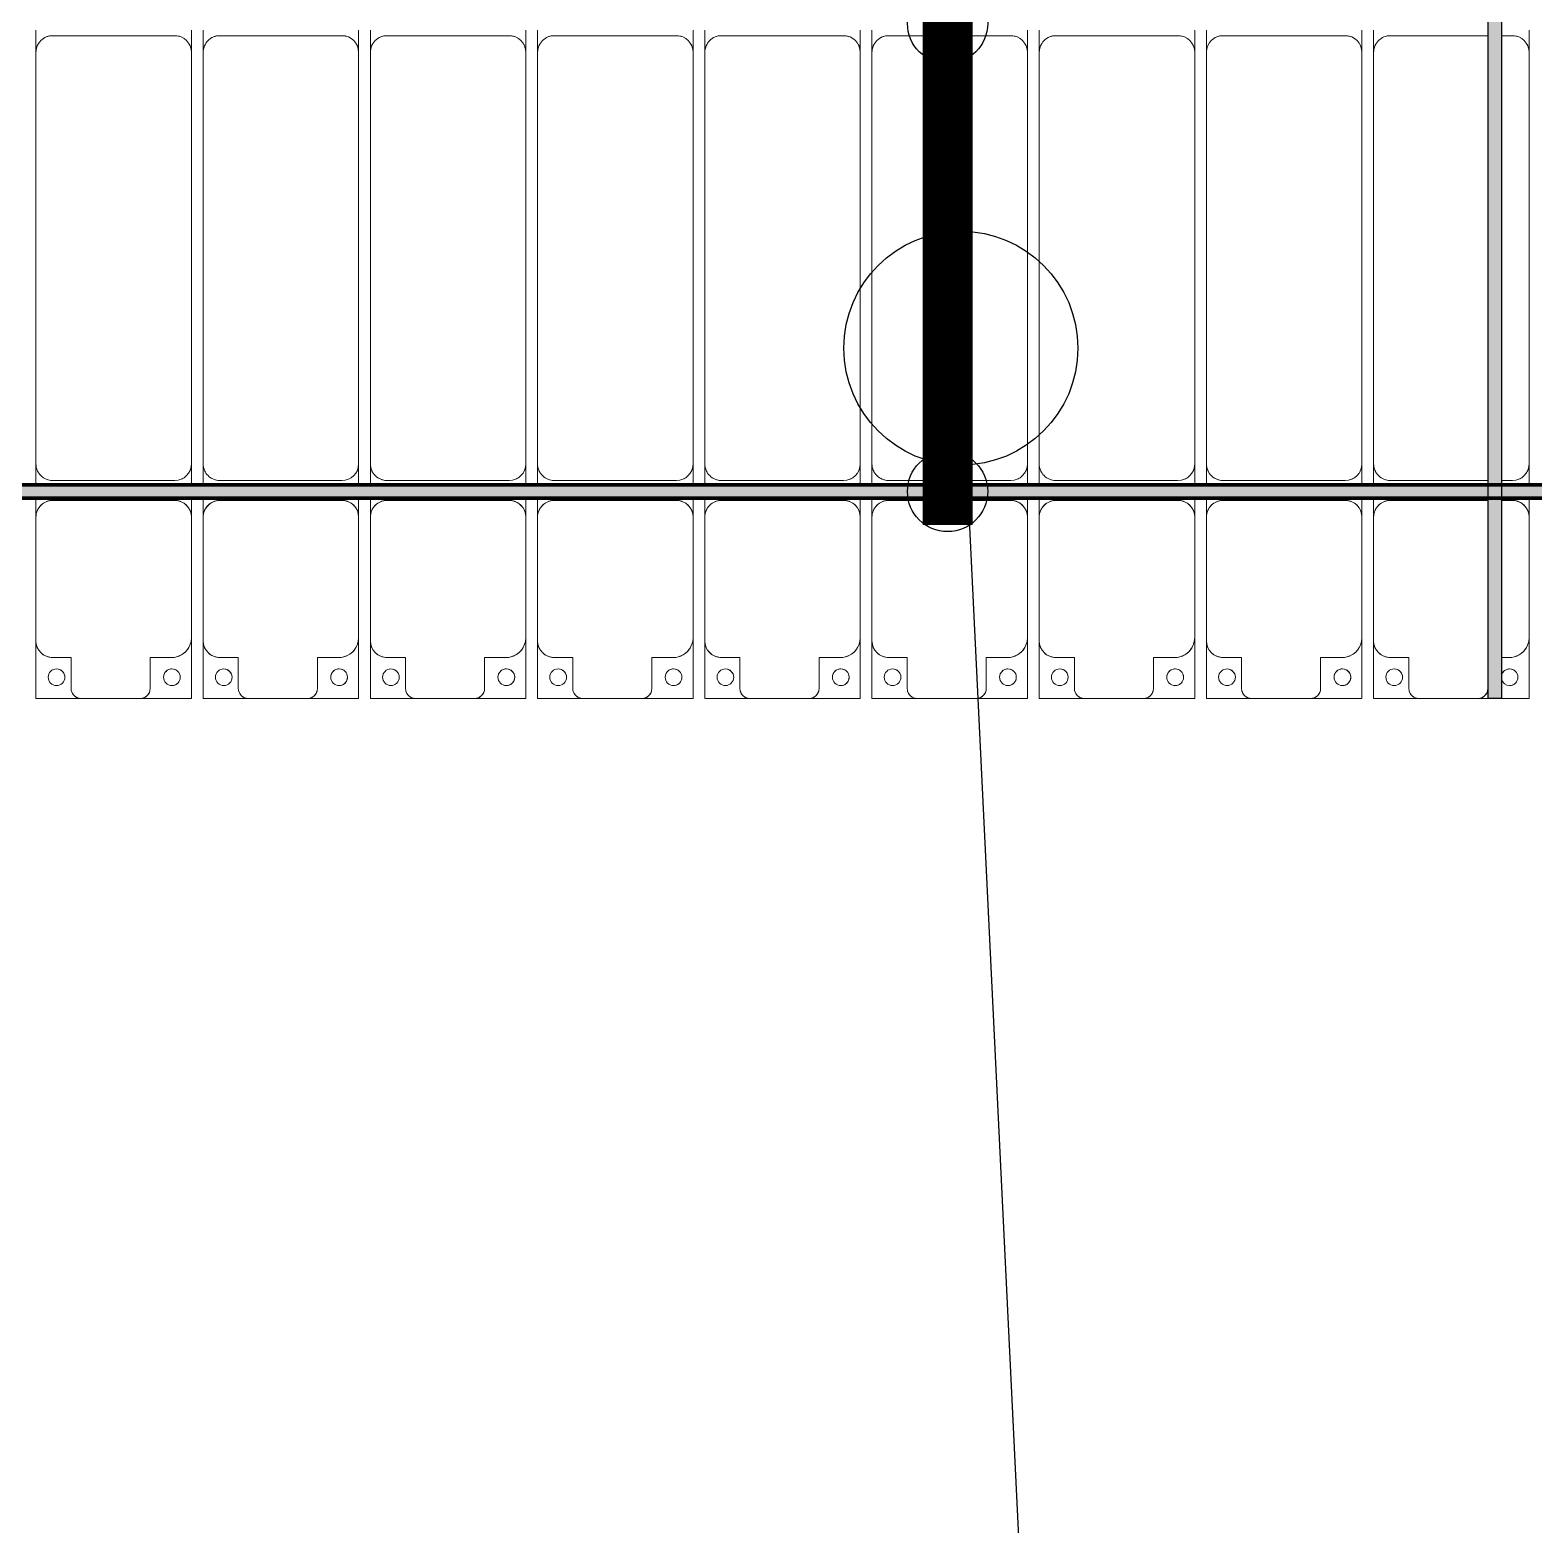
# Model space of a CAD drawing. Header units: millimetres. Extents: x -291190 to 146725, y 19759 to 185158.
# Drawn here: x -59923 to -55426, y 81321 to 85792 of the extents above; entities that cross this region are included whole.
import ezdxf

# ---------------------------------------------------------------- set-up
doc = ezdxf.new("R2010")
doc.units = ezdxf.units.MM
doc.layers.add('A-GENM', color=13, linetype='Continuous', lineweight=9)
doc.layers.add('S-BEAM', color=12, linetype='Continuous', lineweight=9)
for name, color, linetype in [('GC-BICH NEO', 6, 'Continuous'), ('GC-DAY NEO', 5, 'Continuous'), ('GC-HOP 40x60 GIA CUONG', 1, 'Continuous')]:
    doc.layers.add(name, color=color, linetype=linetype)

# ---------------------------------------------------------------- blocks, each defined once
blk = doc.blocks.new('Dải phao đi lại kèm đỡ invester - DẢI PHAO ĐI LẠI-65799-KHUNG KẾT CẤU BÈ PIN 4')
at = {"layer": 'A-GENM', "color": 7}
for p, q in [((120258.4, 1312.2), (120341.4, 1312.2)), ((120258.4, 1129.7), (120258.4, 1312.2)), ((120258.4, 1312.2), (120258.4, 1129.7)), ((120341.4, 1312.2), (120258.4, 1312.2)), ((120381.4, 1312.2), (120411.8, 1312.2)), ((120411.8, 1312.2), (120381.4, 1312.2)), ((120588.2, 1312.2), (120411.8, 1312.2)), ((120588.2, 1312.2), (120723.4, 1312.2)), ((120723.4, 1312.2), (120588.2, 1312.2)), ((120723.4, 1312.2), (120723.4, 1139.7)), ((120723.4, 1139.7), (120723.4, 1312.2)), ((120758.4, 1312.2), (120911.8, 1312.2)), ((120758.4, 1129.7), (120758.4, 1312.2)), ((120758.4, 1312.2), (120758.4, 1129.7)), ((120911.8, 1312.2), (120758.4, 1312.2)), ((121088.2, 1312.2), (120911.8, 1312.2)), ((121088.2, 1312.2), (121223.4, 1312.2)), ((121223.4, 1312.2), (121088.2, 1312.2)), ((121223.4, 1312.2), (121223.4, 1139.7)), ((121223.4, 1139.7), (121223.4, 1312.2)), ((121258.4, 1312.2), (121411.8, 1312.2)), ((121258.4, 1129.7), (121258.4, 1312.2)), ((121258.4, 1312.2), (121258.4, 1129.7)), ((121411.8, 1312.2), (121258.4, 1312.2)), ((121588.2, 1312.2), (121411.8, 1312.2)), ((121588.2, 1312.2), (121723.4, 1312.2)), ((121723.4, 1312.2), (121588.2, 1312.2)), ((121723.4, 1312.2), (121723.4, 1139.7)), ((121723.4, 1139.7), (121723.4, 1312.2)), ((121758.4, 1312.2), (121911.8, 1312.2)), ((121758.4, 1129.7), (121758.4, 1312.2)), ((121758.4, 1312.2), (121758.4, 1129.7)), ((121911.8, 1312.2), (121758.4, 1312.2)), ((122088.2, 1312.2), (121911.8, 1312.2)), ((122088.2, 1312.2), (122223.4, 1312.2)), ((122223.4, 1312.2), (122088.2, 1312.2)), ((122223.4, 1312.2), (122223.4, 1139.7)), ((122223.4, 1139.7), (122223.4, 1312.2)), ((122258.4, 1312.2), (122411.8, 1312.2)), ((122258.4, 1129.7), (122258.4, 1312.2)), ((122258.4, 1312.2), (122258.4, 1129.7)), ((122411.8, 1312.2), (122258.4, 1312.2)), ((122588.2, 1312.2), (122411.8, 1312.2)), ((122588.2, 1312.2), (122723.4, 1312.2)), ((122723.4, 1312.2), (122588.2, 1312.2)), ((122723.4, 1312.2), (122723.4, 1139.7)), ((122723.4, 1139.7), (122723.4, 1312.2)), ((122758.4, 1312.2), (122911.8, 1312.2)), ((122758.4, 1129.7), (122758.4, 1312.2)), ((122758.4, 1312.2), (122758.4, 1129.7)), ((122911.8, 1312.2), (122758.4, 1312.2)), ((123088.2, 1312.2), (122911.8, 1312.2)), ((123088.2, 1312.2), (123223.4, 1312.2)), ((123223.4, 1312.2), (123088.2, 1312.2)), ((123223.4, 1312.2), (123223.4, 1139.7)), ((123223.4, 1139.7), (123223.4, 1312.2)), ((123258.4, 1312.2), (123411.8, 1312.2)), ((123258.4, 1129.7), (123258.4, 1312.2)), ((123258.4, 1312.2), (123258.4, 1129.7)), ((123411.8, 1312.2), (123258.4, 1312.2)), ((123588.2, 1312.2), (123411.8, 1312.2)), ((123588.2, 1312.2), (123723.4, 1312.2)), ((123723.4, 1312.2), (123588.2, 1312.2)), ((123723.4, 1312.2), (123723.4, 1139.7)), ((123723.4, 1139.7), (123723.4, 1312.2)), ((123758.4, 1312.2), (123911.8, 1312.2)), ((123758.4, 1129.7), (123758.4, 1312.2)), ((123758.4, 1312.2), (123758.4, 1129.7)), ((123911.8, 1312.2), (123758.4, 1312.2)), ((124088.2, 1312.2), (123911.8, 1312.2)), ((124088.2, 1312.2), (124223.4, 1312.2)), ((124223.4, 1312.2), (124088.2, 1312.2)), ((124223.4, 1312.2), (124223.4, 1139.7)), ((124223.4, 1139.7), (124223.4, 1312.2)), ((124258.4, 1312.2), (124411.8, 1312.2)), ((124258.4, 1129.7), (124258.4, 1312.2)), ((124258.4, 1312.2), (124258.4, 1129.7)), ((124411.8, 1312.2), (124258.4, 1312.2)), ((124588.2, 1312.2), (124411.8, 1312.2)), ((124588.2, 1312.2), (124723.4, 1312.2)), ((124723.4, 1312.2), (124588.2, 1312.2)), ((124723.4, 1312.2), (124723.4, 1139.7)), ((124723.4, 1139.7), (124723.4, 1312.2)), ((120381.8, 1282.2), (120381.8, 1189.7)), ((120618.2, 1189.7), (120618.2, 1282.2)), ((120881.8, 1282.2), (120881.8, 1189.7)), ((121118.2, 1189.7), (121118.2, 1282.2)), ((121381.8, 1282.2), (121381.8, 1189.7)), ((121618.2, 1189.7), (121618.2, 1282.2)), ((121881.8, 1282.2), (121881.8, 1189.7)), ((122118.2, 1189.7), (122118.2, 1282.2)), ((122381.8, 1282.2), (122381.8, 1189.7)), ((122618.2, 1189.7), (122618.2, 1282.2)), ((122881.8, 1282.2), (122881.8, 1189.7)), ((123118.2, 1189.7), (123118.2, 1282.2)), ((123381.8, 1282.2), (123381.8, 1189.7)), ((123618.2, 1189.7), (123618.2, 1282.2)), ((123881.8, 1282.2), (123881.8, 1189.7)), ((124118.2, 1189.7), (124118.2, 1282.2)), ((124381.8, 1282.2), (124381.8, 1189.7)), ((124618.2, 1189.7), (124618.2, 1282.2)), ((120341.4, 1189.7), (120318.4, 1189.7)), ((120673.4, 1189.7), (120618.2, 1189.7)), ((120881.8, 1189.7), (120818.4, 1189.7)), ((121173.4, 1189.7), (121118.2, 1189.7)), ((121381.8, 1189.7), (121318.4, 1189.7)), ((121673.4, 1189.7), (121618.2, 1189.7)), ((121881.8, 1189.7), (121818.4, 1189.7)), ((122173.4, 1189.7), (122118.2, 1189.7)), ((122381.8, 1189.7), (122318.4, 1189.7)), ((122673.4, 1189.7), (122618.2, 1189.7)), ((122881.8, 1189.7), (122818.4, 1189.7)), ((123173.4, 1189.7), (123118.2, 1189.7)), ((123381.8, 1189.7), (123318.4, 1189.7)), ((123673.4, 1189.7), (123618.2, 1189.7)), ((123881.8, 1189.7), (123818.4, 1189.7)), ((124173.4, 1189.7), (124118.2, 1189.7)), ((124381.8, 1189.7), (124318.4, 1189.7)), ((124673.4, 1189.7), (124618.2, 1189.7)), ((120258.4, 1129.7), (120258.4, 769.7)), ((120723.4, 769.7), (120723.4, 1139.7)), ((120758.4, 1129.7), (120758.4, 769.7)), ((121223.4, 769.7), (121223.4, 1139.7)), ((121258.4, 1129.7), (121258.4, 769.7)), ((121723.4, 769.7), (121723.4, 1139.7)), ((121758.4, 1129.7), (121758.4, 769.7)), ((122223.4, 769.7), (122223.4, 1139.7)), ((122258.4, 1129.7), (122258.4, 769.7)), ((122723.4, 769.7), (122723.4, 1139.7)), ((122758.4, 1129.7), (122758.4, 769.7)), ((123223.4, 769.7), (123223.4, 1139.7)), ((123258.4, 1129.7), (123258.4, 769.7)), ((123723.4, 769.7), (123723.4, 1139.7)), ((123758.4, 1129.7), (123758.4, 769.7)), ((124223.4, 769.7), (124223.4, 1139.7)), ((124258.4, 1129.7), (124258.4, 769.7)), ((124723.4, 769.7), (124723.4, 1139.7)), ((120258.4, 712.9), (120258.4, 769.7)), ((120258.4, 712.9), (120258.4, 769.7)), ((120723.4, 769.7), (120723.4, 712.9)), ((120723.4, 769.7), (120723.4, 712.9)), ((120758.4, 712.9), (120758.4, 769.7)), ((120758.4, 712.9), (120758.4, 769.7)), ((121223.4, 769.7), (121223.4, 712.9)), ((121223.4, 769.7), (121223.4, 712.9)), ((121258.4, 712.9), (121258.4, 769.7)), ((121258.4, 712.9), (121258.4, 769.7)), ((121723.4, 769.7), (121723.4, 712.9)), ((121723.4, 769.7), (121723.4, 712.9)), ((121758.4, 712.9), (121758.4, 769.7)), ((121758.4, 712.9), (121758.4, 769.7)), ((122223.4, 769.7), (122223.4, 712.9)), ((122223.4, 769.7), (122223.4, 712.9)), ((122258.4, 712.9), (122258.4, 769.7)), ((122258.4, 712.9), (122258.4, 769.7)), ((122723.4, 769.7), (122723.4, 712.9)), ((122723.4, 769.7), (122723.4, 712.9)), ((122758.4, 712.9), (122758.4, 769.7)), ((122758.4, 712.9), (122758.4, 769.7)), ((123223.4, 769.7), (123223.4, 712.9)), ((123223.4, 769.7), (123223.4, 712.9)), ((123258.4, 712.9), (123258.4, 769.7)), ((123258.4, 712.9), (123258.4, 769.7)), ((123723.4, 769.7), (123723.4, 712.9)), ((123723.4, 769.7), (123723.4, 712.9)), ((123758.4, 712.9), (123758.4, 769.7)), ((123758.4, 712.9), (123758.4, 769.7)), ((124223.4, 769.7), (124223.4, 712.9)), ((124223.4, 769.7), (124223.4, 712.9)), ((124258.4, 712.9), (124258.4, 769.7)), ((124258.4, 712.9), (124258.4, 769.7)), ((124723.4, 769.7), (124723.4, 712.9)), ((124723.4, 769.7), (124723.4, 712.9)), ((120308.4, 719.7), (120341.4, 719.7)), ((120381.4, 719.7), (120673.4, 719.7)), ((120808.4, 719.7), (121173.4, 719.7)), ((121308.4, 719.7), (121673.4, 719.7)), ((121808.4, 719.7), (122173.4, 719.7)), ((122308.4, 719.7), (122673.4, 719.7)), ((122808.4, 719.7), (123173.4, 719.7)), ((123308.4, 719.7), (123673.4, 719.7)), ((123808.4, 719.7), (124173.4, 719.7)), ((124308.4, 719.7), (124673.4, 719.7)), ((120258.4, 610.3), (120258.4, 672.9)), ((120258.4, 610.3), (120258.4, 672.9)), ((120341.4, 660.3), (120308.4, 660.3)), ((120673.4, 660.3), (120381.4, 660.3)), ((120723.4, 672.9), (120723.4, 610.3)), ((120723.4, 672.9), (120723.4, 610.3)), ((120758.4, 610.3), (120758.4, 672.9)), ((120758.4, 610.3), (120758.4, 672.9)), ((121173.4, 660.3), (120808.4, 660.3)), ((121223.4, 672.9), (121223.4, 610.3)), ((121223.4, 672.9), (121223.4, 610.3)), ((121258.4, 610.3), (121258.4, 672.9)), ((121258.4, 610.3), (121258.4, 672.9)), ((121673.4, 660.3), (121308.4, 660.3)), ((121723.4, 672.9), (121723.4, 610.3)), ((121723.4, 672.9), (121723.4, 610.3)), ((121758.4, 610.3), (121758.4, 672.9)), ((121758.4, 610.3), (121758.4, 672.9)), ((122173.4, 660.3), (121808.4, 660.3)), ((122223.4, 672.9), (122223.4, 610.3)), ((122223.4, 672.9), (122223.4, 610.3)), ((122258.4, 610.3), (122258.4, 672.9)), ((122258.4, 610.3), (122258.4, 672.9)), ((122673.4, 660.3), (122308.4, 660.3)), ((122723.4, 672.9), (122723.4, 610.3)), ((122723.4, 672.9), (122723.4, 610.3)), ((122758.4, 610.3), (122758.4, 672.9)), ((122758.4, 610.3), (122758.4, 672.9)), ((123173.4, 660.3), (122808.4, 660.3)), ((123223.4, 672.9), (123223.4, 610.3)), ((123223.4, 672.9), (123223.4, 610.3)), ((123258.4, 610.3), (123258.4, 672.9)), ((123258.4, 610.3), (123258.4, 672.9)), ((123673.4, 660.3), (123308.4, 660.3)), ((123723.4, 672.9), (123723.4, 610.3)), ((123723.4, 672.9), (123723.4, 610.3)), ((123758.4, 610.3), (123758.4, 672.9)), ((123758.4, 610.3), (123758.4, 672.9)), ((124173.4, 660.3), (123808.4, 660.3)), ((124223.4, 672.9), (124223.4, 610.3)), ((124223.4, 672.9), (124223.4, 610.3)), ((124258.4, 610.3), (124258.4, 672.9)), ((124258.4, 610.3), (124258.4, 672.9)), ((124673.4, 660.3), (124308.4, 660.3)), ((124723.4, 672.9), (124723.4, 610.3)), ((124723.4, 672.9), (124723.4, 610.3)), ((120258.4, 610.3), (120258.4, -620.3)), ((120723.4, -620.3), (120723.4, 610.3)), ((120758.4, 610.3), (120758.4, -620.3)), ((121223.4, -620.3), (121223.4, 610.3)), ((121258.4, 610.3), (121258.4, -620.3)), ((121723.4, -620.3), (121723.4, 610.3)), ((121758.4, 610.3), (121758.4, -620.3)), ((122223.4, -620.3), (122223.4, 610.3)), ((122258.4, 610.3), (122258.4, -620.3)), ((122723.4, -620.3), (122723.4, 610.3)), ((122758.4, 610.3), (122758.4, -620.3)), ((123223.4, -620.3), (123223.4, 610.3)), ((123258.4, 610.3), (123258.4, -620.3)), ((123723.4, -620.3), (123723.4, 610.3)), ((123758.4, 610.3), (123758.4, -620.3)), ((124223.4, -620.3), (124223.4, 610.3)), ((124258.4, 610.3), (124258.4, -620.3)), ((124723.4, -620.3), (124723.4, 610.3)), ((120258.4, -687.1), (120258.4, -620.3)), ((120258.4, -687.1), (120258.4, -620.3)), ((120723.4, -620.3), (120723.4, -687.1)), ((120723.4, -620.3), (120723.4, -687.1)), ((120758.4, -687.1), (120758.4, -620.3)), ((120758.4, -687.1), (120758.4, -620.3)), ((121223.4, -620.3), (121223.4, -687.1)), ((121223.4, -620.3), (121223.4, -687.1)), ((121258.4, -687.1), (121258.4, -620.3)), ((121258.4, -687.1), (121258.4, -620.3)), ((121723.4, -620.3), (121723.4, -687.1)), ((121723.4, -620.3), (121723.4, -687.1)), ((121758.4, -687.1), (121758.4, -620.3)), ((121758.4, -687.1), (121758.4, -620.3)), ((122223.4, -620.3), (122223.4, -687.1)), ((122223.4, -620.3), (122223.4, -687.1)), ((122258.4, -687.1), (122258.4, -620.3)), ((122258.4, -687.1), (122258.4, -620.3)), ((122723.4, -620.3), (122723.4, -687.1)), ((122723.4, -620.3), (122723.4, -687.1)), ((122758.4, -687.1), (122758.4, -620.3)), ((122758.4, -687.1), (122758.4, -620.3)), ((123223.4, -620.3), (123223.4, -687.1)), ((123223.4, -620.3), (123223.4, -687.1)), ((123258.4, -687.1), (123258.4, -620.3)), ((123258.4, -687.1), (123258.4, -620.3)), ((123723.4, -620.3), (123723.4, -687.1)), ((123723.4, -620.3), (123723.4, -687.1)), ((123758.4, -687.1), (123758.4, -620.3)), ((123758.4, -687.1), (123758.4, -620.3)), ((124223.4, -620.3), (124223.4, -687.1)), ((124223.4, -620.3), (124223.4, -687.1)), ((124258.4, -687.1), (124258.4, -620.3)), ((124258.4, -687.1), (124258.4, -620.3)), ((124723.4, -620.3), (124723.4, -687.1)), ((124723.4, -620.3), (124723.4, -687.1)), ((120308.4, -670.3), (120341.4, -670.3)), ((120381.4, -670.3), (120673.4, -670.3)), ((120808.4, -670.3), (121173.4, -670.3)), ((121308.4, -670.3), (121673.4, -670.3)), ((121808.4, -670.3), (122173.4, -670.3)), ((122308.4, -670.3), (122673.4, -670.3)), ((122808.4, -670.3), (123173.4, -670.3)), ((123308.4, -670.3), (123673.4, -670.3)), ((123808.4, -670.3), (124173.4, -670.3)), ((124308.4, -670.3), (124673.4, -670.3))]:
    blk.add_line(p, q, dxfattribs=at)
for centre, radius, start, end in [((120411.8, 1282.2), 30, 90, 180), ((120411.8, 1282.2), 30, 105, 165), ((120411.8, 1282.2), 30, 105, 120), ((120411.8, 1282.2), 30, 105, 120), ((120588.2, 1282.2), 30, 360, 90), ((120588.2, 1282.2), 30, 60, 75), ((120588.2, 1282.2), 30, 15, 75), ((120588.2, 1282.2), 30, 60, 75), ((120911.8, 1282.2), 30, 90, 180), ((120911.8, 1282.2), 30, 105, 165), ((120911.8, 1282.2), 30, 105, 120), ((120911.8, 1282.2), 30, 105, 120), ((121088.2, 1282.2), 30, 360, 90), ((121088.2, 1282.2), 30, 60, 75), ((121088.2, 1282.2), 30, 15, 75), ((121088.2, 1282.2), 30, 60, 75), ((121411.8, 1282.2), 30, 90, 180), ((121411.8, 1282.2), 30, 105, 165), ((121411.8, 1282.2), 30, 105, 120), ((121411.8, 1282.2), 30, 105, 120), ((121588.2, 1282.2), 30, 360, 90), ((121588.2, 1282.2), 30, 60, 75), ((121588.2, 1282.2), 30, 15, 75), ((121588.2, 1282.2), 30, 60, 75), ((121911.8, 1282.2), 30, 90, 180), ((121911.8, 1282.2), 30, 105, 165), ((121911.8, 1282.2), 30, 105, 120), ((121911.8, 1282.2), 30, 105, 120), ((122088.2, 1282.2), 30, 360, 90), ((122088.2, 1282.2), 30, 60, 75), ((122088.2, 1282.2), 30, 15, 75), ((122088.2, 1282.2), 30, 60, 75), ((122411.8, 1282.2), 30, 90, 180), ((122411.8, 1282.2), 30, 105, 165), ((122411.8, 1282.2), 30, 105, 120), ((122411.8, 1282.2), 30, 105, 120), ((122588.2, 1282.2), 30, 360, 90), ((122588.2, 1282.2), 30, 60, 75), ((122588.2, 1282.2), 30, 15, 75), ((122588.2, 1282.2), 30, 60, 75), ((122911.8, 1282.2), 30, 90, 180), ((122911.8, 1282.2), 30, 105, 165), ((122911.8, 1282.2), 30, 105, 120), ((122911.8, 1282.2), 30, 105, 120), ((123088.2, 1282.2), 30, 360, 90), ((123088.2, 1282.2), 30, 60, 75), ((123088.2, 1282.2), 30, 15, 75), ((123088.2, 1282.2), 30, 60, 75), ((123411.8, 1282.2), 30, 90, 180), ((123411.8, 1282.2), 30, 105, 165), ((123411.8, 1282.2), 30, 105, 120), ((123411.8, 1282.2), 30, 105, 120), ((123588.2, 1282.2), 30, 360, 90), ((123588.2, 1282.2), 30, 60, 75), ((123588.2, 1282.2), 30, 15, 75), ((123588.2, 1282.2), 30, 60, 75), ((123911.8, 1282.2), 30, 90, 180), ((123911.8, 1282.2), 30, 105, 165), ((123911.8, 1282.2), 30, 105, 120), ((123911.8, 1282.2), 30, 105, 120), ((124088.2, 1282.2), 30, 360, 90), ((124088.2, 1282.2), 30, 60, 75), ((124088.2, 1282.2), 30, 15, 75), ((124088.2, 1282.2), 30, 60, 75), ((124411.8, 1282.2), 30, 90, 180), ((124411.8, 1282.2), 30, 105, 165), ((124411.8, 1282.2), 30, 105, 120), ((124411.8, 1282.2), 30, 105, 120), ((124588.2, 1282.2), 30, 360, 90), ((124588.2, 1282.2), 30, 60, 75), ((124588.2, 1282.2), 30, 15, 75), ((124588.2, 1282.2), 30, 60, 75), ((120316.8, 1248.6), 25, 90, 270), ((120316.8, 1248.6), 25, 90, 255), ((120316.8, 1248.6), 25, 15, 90), ((120316.8, 1248.6), 25, 15, 90), ((120411.8, 1282.2), 30, 135, 165), ((120411.8, 1282.2), 30, 135, 165), ((120588.2, 1282.2), 30, 15, 30), ((120588.2, 1282.2), 30, 15, 30), ((120661.8, 1248.6), 25, 90, 270), ((120661.8, 1248.6), 25, 90, 180), ((120661.8, 1248.6), 25, 270, 90), ((120661.8, 1248.6), 25, 270, 90), ((120816.8, 1248.6), 25, 90, 270), ((120816.8, 1248.6), 25, 90, 255), ((120816.8, 1248.6), 25, 270, 90), ((120816.8, 1248.6), 25, 0, 90), ((120911.8, 1282.2), 30, 135, 165), ((120911.8, 1282.2), 30, 135, 165), ((121088.2, 1282.2), 30, 15, 30), ((121088.2, 1282.2), 30, 15, 30), ((121161.8, 1248.6), 25, 90, 270), ((121161.8, 1248.6), 25, 90, 180), ((121161.8, 1248.6), 25, 270, 90), ((121161.8, 1248.6), 25, 270, 90), ((121316.8, 1248.6), 25, 90, 270), ((121316.8, 1248.6), 25, 90, 255), ((121316.8, 1248.6), 25, 270, 90), ((121316.8, 1248.6), 25, 0, 90), ((121411.8, 1282.2), 30, 135, 165), ((121411.8, 1282.2), 30, 135, 165), ((121588.2, 1282.2), 30, 15, 30), ((121588.2, 1282.2), 30, 15, 30), ((121661.8, 1248.6), 25, 90, 270), ((121661.8, 1248.6), 25, 90, 180), ((121661.8, 1248.6), 25, 270, 90), ((121661.8, 1248.6), 25, 270, 90), ((121816.8, 1248.6), 25, 90, 270), ((121816.8, 1248.6), 25, 90, 255), ((121816.8, 1248.6), 25, 270, 90), ((121816.8, 1248.6), 25, 0, 90), ((121911.8, 1282.2), 30, 135, 165), ((121911.8, 1282.2), 30, 135, 165), ((122088.2, 1282.2), 30, 15, 30), ((122088.2, 1282.2), 30, 15, 30), ((122161.8, 1248.6), 25, 90, 270), ((122161.8, 1248.6), 25, 90, 180), ((122161.8, 1248.6), 25, 270, 90), ((122161.8, 1248.6), 25, 270, 90), ((122316.8, 1248.6), 25, 90, 270), ((122316.8, 1248.6), 25, 90, 255), ((122316.8, 1248.6), 25, 270, 90), ((122316.8, 1248.6), 25, 0, 90), ((122411.8, 1282.2), 30, 135, 165), ((122411.8, 1282.2), 30, 135, 165), ((122588.2, 1282.2), 30, 15, 30), ((122588.2, 1282.2), 30, 15, 30), ((122661.8, 1248.6), 25, 90, 270), ((122661.8, 1248.6), 25, 90, 180), ((122661.8, 1248.6), 25, 270, 90), ((122661.8, 1248.6), 25, 270, 90), ((122816.8, 1248.6), 25, 90, 270), ((122816.8, 1248.6), 25, 90, 255), ((122816.8, 1248.6), 25, 270, 90), ((122816.8, 1248.6), 25, 0, 90), ((122911.8, 1282.2), 30, 135, 165), ((122911.8, 1282.2), 30, 135, 165), ((123088.2, 1282.2), 30, 15, 30), ((123088.2, 1282.2), 30, 15, 30), ((123161.8, 1248.6), 25, 90, 270), ((123161.8, 1248.6), 25, 90, 180), ((123161.8, 1248.6), 25, 270, 90), ((123161.8, 1248.6), 25, 270, 90), ((123316.8, 1248.6), 25, 90, 270), ((123316.8, 1248.6), 25, 90, 255), ((123316.8, 1248.6), 25, 270, 90), ((123316.8, 1248.6), 25, 0, 90), ((123411.8, 1282.2), 30, 135, 165), ((123411.8, 1282.2), 30, 135, 165), ((123588.2, 1282.2), 30, 15, 30), ((123588.2, 1282.2), 30, 15, 30), ((123661.8, 1248.6), 25, 90, 270), ((123661.8, 1248.6), 25, 90, 180), ((123661.8, 1248.6), 25, 270, 90), ((123661.8, 1248.6), 25, 270, 90), ((123816.8, 1248.6), 25, 90, 270), ((123816.8, 1248.6), 25, 90, 255), ((123816.8, 1248.6), 25, 270, 90), ((123816.8, 1248.6), 25, 0, 90), ((123911.8, 1282.2), 30, 135, 165), ((123911.8, 1282.2), 30, 135, 165), ((124088.2, 1282.2), 30, 15, 30), ((124088.2, 1282.2), 30, 15, 30), ((124161.8, 1248.6), 25, 90, 270), ((124161.8, 1248.6), 25, 90, 180), ((124161.8, 1248.6), 25, 270, 90), ((124161.8, 1248.6), 25, 270, 90), ((124316.8, 1248.6), 25, 90, 270), ((124316.8, 1248.6), 25, 90, 255), ((124316.8, 1248.6), 25, 270, 90), ((124316.8, 1248.6), 25, 0, 90), ((124411.8, 1282.2), 30, 135, 165), ((124411.8, 1282.2), 30, 135, 165), ((124588.2, 1282.2), 30, 15, 30), ((124588.2, 1282.2), 30, 15, 30), ((124661.8, 1248.6), 25, 90, 270), ((124661.8, 1248.6), 25, 90, 180), ((124661.8, 1248.6), 25, 270, 90), ((124661.8, 1248.6), 25, 270, 90), ((120316.8, 1248.6), 25, 270, 345), ((120316.8, 1248.6), 25, 270, 285), ((120316.8, 1248.6), 25, 300, 345), ((120661.8, 1248.6), 25, 195, 255), ((120816.8, 1248.6), 25, 270, 285), ((120816.8, 1248.6), 25, 300, 345), ((121161.8, 1248.6), 25, 195, 255), ((121316.8, 1248.6), 25, 270, 285), ((121316.8, 1248.6), 25, 300, 345), ((121661.8, 1248.6), 25, 195, 255), ((121816.8, 1248.6), 25, 270, 285), ((121816.8, 1248.6), 25, 300, 345), ((122161.8, 1248.6), 25, 195, 255), ((122316.8, 1248.6), 25, 270, 285), ((122316.8, 1248.6), 25, 300, 345), ((122661.8, 1248.6), 25, 195, 255), ((122816.8, 1248.6), 25, 270, 285), ((122816.8, 1248.6), 25, 300, 345), ((123161.8, 1248.6), 25, 195, 255), ((123316.8, 1248.6), 25, 270, 285), ((123316.8, 1248.6), 25, 300, 345), ((123661.8, 1248.6), 25, 195, 255), ((123816.8, 1248.6), 25, 270, 285), ((123816.8, 1248.6), 25, 300, 345), ((124161.8, 1248.6), 25, 195, 255), ((124316.8, 1248.6), 25, 270, 285), ((124316.8, 1248.6), 25, 300, 345), ((124661.8, 1248.6), 25, 195, 255), ((120318.4, 1129.7), 60, 90, 180), ((120318.4, 1129.7), 60, 90, 150), ((120318.4, 1129.7), 60, 135, 150), ((120318.4, 1129.7), 60, 135, 150), ((120673.4, 1139.7), 50, 0, 90), ((120673.4, 1139.7), 50, 45, 90), ((120673.4, 1139.7), 50, 15, 90), ((120673.4, 1139.7), 50, 45, 90), ((120818.4, 1129.7), 60, 90, 180), ((120818.4, 1129.7), 60, 90, 150), ((120818.4, 1129.7), 60, 135, 150), ((120818.4, 1129.7), 60, 135, 150), ((121173.4, 1139.7), 50, 0, 90), ((121173.4, 1139.7), 50, 45, 90), ((121173.4, 1139.7), 50, 15, 90), ((121173.4, 1139.7), 50, 45, 90), ((121318.4, 1129.7), 60, 90, 180), ((121318.4, 1129.7), 60, 90, 150), ((121318.4, 1129.7), 60, 135, 150), ((121318.4, 1129.7), 60, 135, 150), ((121673.4, 1139.7), 50, 0, 90), ((121673.4, 1139.7), 50, 45, 90), ((121673.4, 1139.7), 50, 15, 90), ((121673.4, 1139.7), 50, 45, 90), ((121818.4, 1129.7), 60, 90, 180), ((121818.4, 1129.7), 60, 90, 150), ((121818.4, 1129.7), 60, 135, 150), ((121818.4, 1129.7), 60, 135, 150), ((122173.4, 1139.7), 50, 0, 90), ((122173.4, 1139.7), 50, 45, 90), ((122173.4, 1139.7), 50, 15, 90), ((122173.4, 1139.7), 50, 45, 90), ((122318.4, 1129.7), 60, 90, 180), ((122318.4, 1129.7), 60, 90, 150), ((122318.4, 1129.7), 60, 135, 150), ((122318.4, 1129.7), 60, 135, 150), ((122673.4, 1139.7), 50, 0, 90), ((122673.4, 1139.7), 50, 45, 90), ((122673.4, 1139.7), 50, 15, 90), ((122673.4, 1139.7), 50, 45, 90), ((122818.4, 1129.7), 60, 90, 180), ((122818.4, 1129.7), 60, 90, 150), ((122818.4, 1129.7), 60, 135, 150), ((122818.4, 1129.7), 60, 135, 150), ((123173.4, 1139.7), 50, 0, 90), ((123173.4, 1139.7), 50, 45, 90), ((123173.4, 1139.7), 50, 15, 90), ((123173.4, 1139.7), 50, 45, 90), ((123318.4, 1129.7), 60, 90, 180), ((123318.4, 1129.7), 60, 90, 150), ((123318.4, 1129.7), 60, 135, 150), ((123318.4, 1129.7), 60, 135, 150), ((123673.4, 1139.7), 50, 0, 90), ((123673.4, 1139.7), 50, 45, 90), ((123673.4, 1139.7), 50, 15, 90), ((123673.4, 1139.7), 50, 45, 90), ((123818.4, 1129.7), 60, 90, 180), ((123818.4, 1129.7), 60, 90, 150), ((123818.4, 1129.7), 60, 135, 150), ((123818.4, 1129.7), 60, 135, 150), ((124173.4, 1139.7), 50, 0, 90), ((124173.4, 1139.7), 50, 45, 90), ((124173.4, 1139.7), 50, 15, 90), ((124173.4, 1139.7), 50, 45, 90), ((124318.4, 1129.7), 60, 90, 180), ((124318.4, 1129.7), 60, 90, 150), ((124318.4, 1129.7), 60, 135, 150), ((124318.4, 1129.7), 60, 135, 150), ((124673.4, 1139.7), 50, 0, 90), ((124673.4, 1139.7), 50, 45, 90), ((124673.4, 1139.7), 50, 15, 90), ((124673.4, 1139.7), 50, 45, 90), ((120308.4, 769.7), 50, 180, 270), ((120673.4, 769.7), 50, 270, 0), ((120808.4, 769.7), 50, 180, 270), ((121173.4, 769.7), 50, 270, 0), ((121308.4, 769.7), 50, 180, 270), ((121673.4, 769.7), 50, 270, 0), ((121808.4, 769.7), 50, 180, 270), ((122173.4, 769.7), 50, 270, 0), ((122308.4, 769.7), 50, 180, 270), ((122673.4, 769.7), 50, 270, 0), ((122808.4, 769.7), 50, 180, 270), ((123173.4, 769.7), 50, 270, 0), ((123308.4, 769.7), 50, 180, 270), ((123673.4, 769.7), 50, 270, 0), ((123808.4, 769.7), 50, 180, 270), ((124173.4, 769.7), 50, 270, 0), ((124308.4, 769.7), 50, 180, 270), ((124673.4, 769.7), 50, 270, 0), ((120308.4, 769.7), 50, 195, 270), ((120673.4, 769.7), 50, 270, 345), ((120808.4, 769.7), 50, 195, 270), ((121173.4, 769.7), 50, 270, 345), ((121308.4, 769.7), 50, 195, 270), ((121673.4, 769.7), 50, 270, 345), ((121808.4, 769.7), 50, 195, 270), ((122173.4, 769.7), 50, 270, 345), ((122308.4, 769.7), 50, 195, 270), ((122673.4, 769.7), 50, 270, 345), ((122808.4, 769.7), 50, 195, 270), ((123173.4, 769.7), 50, 270, 345), ((123308.4, 769.7), 50, 195, 270), ((123673.4, 769.7), 50, 270, 345), ((123808.4, 769.7), 50, 195, 270), ((124173.4, 769.7), 50, 270, 345), ((124308.4, 769.7), 50, 195, 270), ((124673.4, 769.7), 50, 270, 345), ((120308.4, 610.3), 50, 90, 180), ((120308.4, 610.3), 50, 150, 180), ((120308.4, 610.3), 50, 105, 120), ((120673.4, 610.3), 50, 360, 90), ((120673.4, 610.3), 50, 60, 90), ((120673.4, 610.3), 50, 15, 30), ((120808.4, 610.3), 50, 90, 180), ((120808.4, 610.3), 50, 150, 180), ((120808.4, 610.3), 50, 105, 120), ((121173.4, 610.3), 50, 360, 90), ((121173.4, 610.3), 50, 60, 90), ((121173.4, 610.3), 50, 15, 30), ((121308.4, 610.3), 50, 90, 180), ((121308.4, 610.3), 50, 150, 180), ((121308.4, 610.3), 50, 105, 120), ((121673.4, 610.3), 50, 360, 90), ((121673.4, 610.3), 50, 60, 90), ((121673.4, 610.3), 50, 15, 30), ((121808.4, 610.3), 50, 90, 180), ((121808.4, 610.3), 50, 150, 180), ((121808.4, 610.3), 50, 105, 120), ((122173.4, 610.3), 50, 360, 90), ((122173.4, 610.3), 50, 60, 90), ((122173.4, 610.3), 50, 15, 30), ((122308.4, 610.3), 50, 90, 180), ((122308.4, 610.3), 50, 150, 180), ((122308.4, 610.3), 50, 105, 120), ((122673.4, 610.3), 50, 360, 90), ((122673.4, 610.3), 50, 60, 90), ((122673.4, 610.3), 50, 15, 30), ((122808.4, 610.3), 50, 90, 180), ((122808.4, 610.3), 50, 150, 180), ((122808.4, 610.3), 50, 105, 120), ((123173.4, 610.3), 50, 360, 90), ((123173.4, 610.3), 50, 60, 90), ((123173.4, 610.3), 50, 15, 30), ((123308.4, 610.3), 50, 90, 180), ((123308.4, 610.3), 50, 150, 180), ((123308.4, 610.3), 50, 105, 120), ((123673.4, 610.3), 50, 360, 90), ((123673.4, 610.3), 50, 60, 90), ((123673.4, 610.3), 50, 15, 30), ((123808.4, 610.3), 50, 90, 180), ((123808.4, 610.3), 50, 150, 180), ((124173.4, 610.3), 50, 360, 90), ((124173.4, 610.3), 50, 60, 90), ((124173.4, 610.3), 50, 15, 30), ((124308.4, 610.3), 50, 90, 180), ((124308.4, 610.3), 50, 150, 180), ((124308.4, 610.3), 50, 105, 120), ((124673.4, 610.3), 50, 360, 90), ((124673.4, 610.3), 50, 60, 90), ((124673.4, 610.3), 50, 15, 30), ((120308.4, -620.3), 50, 180, 270), ((120673.4, -620.3), 50, 270, 0), ((120673.4, -620.3), 50, 330, 0), ((120808.4, -620.3), 50, 180, 270), ((121173.4, -620.3), 50, 270, 0), ((121173.4, -620.3), 50, 330, 0), ((121308.4, -620.3), 50, 180, 270), ((121673.4, -620.3), 50, 270, 0), ((121673.4, -620.3), 50, 330, 0), ((121808.4, -620.3), 50, 180, 270), ((122173.4, -620.3), 50, 270, 0), ((122173.4, -620.3), 50, 330, 0), ((122308.4, -620.3), 50, 180, 270), ((122673.4, -620.3), 50, 270, 0), ((122673.4, -620.3), 50, 330, 0), ((122808.4, -620.3), 50, 180, 270), ((123173.4, -620.3), 50, 270, 0), ((123173.4, -620.3), 50, 330, 0), ((123308.4, -620.3), 50, 180, 270), ((123673.4, -620.3), 50, 270, 0), ((123673.4, -620.3), 50, 330, 0), ((123808.4, -620.3), 50, 180, 270), ((124173.4, -620.3), 50, 270, 0), ((124173.4, -620.3), 50, 330, 0), ((124308.4, -620.3), 50, 180, 270), ((124673.4, -620.3), 50, 270, 0), ((124673.4, -620.3), 50, 330, 0), ((120308.4, -620.3), 50, 195, 210), ((120308.4, -620.3), 50, 240, 270), ((120673.4, -620.3), 50, 270, 300), ((120808.4, -620.3), 50, 195, 210), ((120808.4, -620.3), 50, 240, 270), ((121173.4, -620.3), 50, 270, 300), ((121308.4, -620.3), 50, 195, 210), ((121308.4, -620.3), 50, 240, 270), ((121673.4, -620.3), 50, 270, 300), ((121808.4, -620.3), 50, 195, 210), ((121808.4, -620.3), 50, 240, 270), ((122173.4, -620.3), 50, 270, 300), ((122308.4, -620.3), 50, 195, 210), ((122308.4, -620.3), 50, 240, 270), ((122673.4, -620.3), 50, 270, 300), ((122808.4, -620.3), 50, 195, 210), ((122808.4, -620.3), 50, 240, 270), ((123173.4, -620.3), 50, 270, 300), ((123308.4, -620.3), 50, 195, 210), ((123308.4, -620.3), 50, 240, 270), ((123673.4, -620.3), 50, 270, 300), ((123808.4, -620.3), 50, 195, 210), ((123808.4, -620.3), 50, 255, 270), ((124173.4, -620.3), 50, 270, 300), ((124308.4, -620.3), 50, 195, 210), ((124308.4, -620.3), 50, 240, 270), ((124673.4, -620.3), 50, 270, 300)]:
    blk.add_arc(centre, radius, start, end, dxfattribs=at)
blk = doc.blocks.new('Dầm C52 - Dầm C52-V25-KHUNG KẾT CẤU BÈ PIN 4')
at = {"layer": 'S-BEAM', "lineweight": 140}
blk.add_hatch(color=1, dxfattribs=at).paths.add_polyline_path([(-173700.3, 20), (-174539.9, 20), (-174539.9, -20), (174539.9, -20), (174539.9, 20), (-172791.8, 20)])
at = {"layer": 'S-BEAM', "color": 1, "lineweight": 140}
for p, q in [((-174539.9, 20), (174539.9, 20)), ((174539.9, -20), (-174539.9, -20))]:
    blk.add_line(p, q, dxfattribs=at)
blk = doc.blocks.new('Dầm C52 - Hộp 40x60-62905-KHUNG KẾT CẤU BÈ PIN 4')
at = {"layer": 'S-BEAM', "lineweight": 25}
blk.add_hatch(color=4, dxfattribs=at).paths.add_polyline_path([(-37712.2, -20), (37712.2, -20), (37712.2, 20), (-37712.2, 20)])
at = {"layer": 'S-BEAM', "color": 4, "lineweight": 25}
for p, q in [((-37712.2, -20), (-37712.2, 20)), ((-37712.2, 20), (37712.2, 20)), ((37712.2, -20), (-37712.2, -20))]:
    blk.add_line(p, q, dxfattribs=at)

msp = doc.modelspace()

# ---------------------------------------------------------------- linework, layer by layer
at = {"layer": 'GC-BICH NEO'}
msp.add_circle((-57140.1, 84840.2), 350, dxfattribs=at)
at = {"layer": 'GC-DAY NEO'}
msp.add_line((-57140.1, 84840.2), (-56752.9, 76849.6), dxfattribs=at)
at = {"layer": 'GC-HOP 40x60 GIA CUONG', "const_width": 150}
msp.add_lwpolyline([(-57179.7, 84311.7), (-57179.7, 99311.7)], dxfattribs=at)
at = {"layer": 'GC-HOP 40x60 GIA CUONG'}
for centre in [(-57179.7, 85811.7), (-57179.7, 84411.7)]:
    msp.add_circle(centre, 120, dxfattribs=at)

# ---------------------------------------------------------------- block references
at = {"layer": 'A-GENM', "color": 7, "rotation": 180}
msp.add_blockref('Dải phao đi lại kèm đỡ invester - DẢI PHAO ĐI LẠI-65799-KHUNG KẾT CẤU BÈ PIN 4', (64817.6, 85104.6), dxfattribs=at)
at = {"layer": 'S-BEAM', "color": 4, "lineweight": 25, "rotation": 89.99999999999977}
msp.add_blockref('Dầm C52 - Hộp 40x60-62905-KHUNG KẾT CẤU BÈ PIN 4', (-55543.8, 121504.6), dxfattribs=at)
at = {"layer": 'S-BEAM', "color": 1, "lineweight": 140, "rotation": 180}
msp.add_blockref('Dầm C52 - Dầm C52-V25-KHUNG KẾT CẤU BÈ PIN 4', (-109123.8, 84411.7), dxfattribs=at)

doc.saveas('drawing.dxf')
